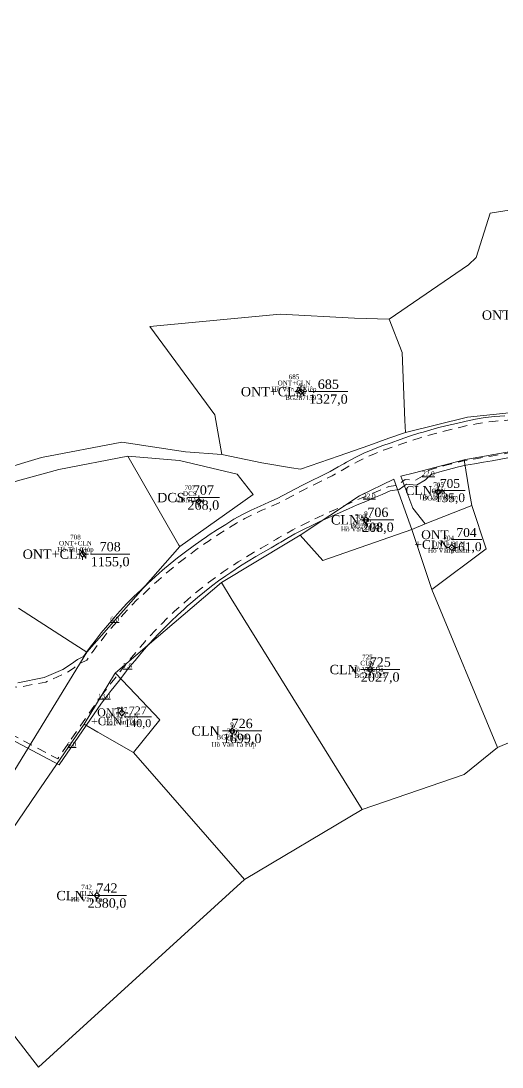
# Model space of a CAD drawing. Header units: metres. Extents: x 542180 to 550635, y 1840441 to 1846931.
# Drawn here: x 546319.3 to 546422.5, y 1842182.3 to 1842406.5 of the extents above; entities that cross this region are included whole.
import ezdxf
from ezdxf.enums import TextEntityAlignment as Align

# ---------------------------------------------------------------- set-up
doc = ezdxf.new("R2010")
doc.units = ezdxf.units.M
doc.header["$MEASUREMENT"] = 0
doc.linetypes.add('DGN Style 2', pattern=[3.355162, 2.013097, -1.342065])
for name, color, linetype, lineweight in [('Level 10', 7, 'Continuous', 0), ('Level 11', 7, 'Continuous', 0), ('Level 13', 7, 'Continuous', 0), ('Level 15', 7, 'Continuous', 0), ('Level 19', 7, 'Continuous', 0), ('Level 2', 7, 'Continuous', 0), ('Level 30', 7, 'Continuous', 0), ('Level 4', 7, 'Continuous', 0), ('Level 5', 7, 'Continuous', 0), ('Level 6', 7, 'Continuous', 0)]:
    doc.layers.add(name, color=color, linetype=linetype, lineweight=lineweight)
doc.styles.add('Style-Times New Roman', font='times.ttf')

# ---------------------------------------------------------------- blocks, each defined once
blk = doc.blocks.new('CENTRD')
at = {"layer": 'Level 11', "linetype": 'Continuous', "lineweight": 0}
h = blk.add_hatch(color=1, dxfattribs=at)
edge = h.paths.add_edge_path()
edge.add_arc((0, 0), 1.5, 0, 360)
at = {"layer": 'Level 11', "color": 1, "linetype": 'Continuous', "lineweight": 0}
for p, q in [((-6.25, 0), (-12.5, 0)), ((0, 6.25), (-6.25, 0)), ((-6.25, 0), (0, -6.25)), ((0, 12.5), (0, 6.25)), ((6.25, 0), (0, 6.25)), ((0, -6.25), (6.25, 0)), ((12.5, 0), (6.25, 0)), ((0, -6.25), (0, -12.5))]:
    blk.add_line(p, q, dxfattribs=at)
blk = doc.blocks.new('N_THUA_66')
at = {"layer": 'Level 13', "color": 1, "linetype": 'Continuous', "lineweight": 0}
blk.add_line((1.707677, 0), (10.117677, 0), dxfattribs=at)
at = {"layer": 'Level 13', "color": 5, "linetype": 'Continuous', "lineweight": 0, "style": 'Style-Times New Roman'}
blk.add_text('675', height=2, dxfattribs=at).set_placement((5.912677, 1.6), align=Align.MIDDLE_CENTER)
at = {"layer": 'Level 2', "color": 3, "linetype": 'Continuous', "lineweight": 0, "style": 'Style-Times New Roman'}
blk.add_text('ONT+CLN', height=2, dxfattribs=at).set_placement((1.107677, 0), align=Align.MIDDLE_RIGHT)
at = {"layer": 'Level 4', "color": 1, "linetype": 'Continuous', "lineweight": 0, "style": 'Style-Times New Roman'}
blk.add_text('2506,0', height=2, dxfattribs=at).set_placement((5.912677, -1.6), align=Align.MIDDLE_CENTER)
blk = doc.blocks.new('N_THUA_70')
at = {"layer": 'Level 13', "color": 1, "linetype": 'Continuous', "lineweight": 0}
blk.add_line((1.707677, 0), (10.117677, 0), dxfattribs=at)
at = {"layer": 'Level 13', "color": 5, "linetype": 'Continuous', "lineweight": 0, "style": 'Style-Times New Roman'}
blk.add_text('685', height=2, dxfattribs=at).set_placement((5.912677, 1.6), align=Align.MIDDLE_CENTER)
at = {"layer": 'Level 2', "color": 3, "linetype": 'Continuous', "lineweight": 0, "style": 'Style-Times New Roman'}
blk.add_text('ONT+CLN', height=2, dxfattribs=at).set_placement((1.107677, 0), align=Align.MIDDLE_RIGHT)
at = {"layer": 'Level 4', "color": 1, "linetype": 'Continuous', "lineweight": 0, "style": 'Style-Times New Roman'}
blk.add_text('1327,0', height=2, dxfattribs=at).set_placement((5.912677, -1.6), align=Align.MIDDLE_CENTER)
blk = doc.blocks.new('N_THUA_83')
at = {"layer": 'Level 13', "color": 1, "linetype": 'Continuous', "lineweight": 0}
blk.add_line((0.484896, 0), (6.998896, 0), dxfattribs=at)
at = {"layer": 'Level 13', "color": 5, "linetype": 'Continuous', "lineweight": 0, "style": 'Style-Times New Roman'}
blk.add_text('704', height=1.9, dxfattribs=at).set_placement((3.741896, 1.52), align=Align.MIDDLE_CENTER)
at = {"layer": 'Level 2', "color": 3, "linetype": 'Continuous', "lineweight": 0, "style": 'Style-Times New Roman'}
blk.add_text('ONT', height=1.9, dxfattribs=at).set_placement((-0.085104, 0.114), align=Align.RIGHT)
blk.add_text('+CLN', height=1.9, dxfattribs=at).set_placement((-0.085104, -0.114), align=Align.TOP_RIGHT)
at = {"layer": 'Level 4', "color": 1, "linetype": 'Continuous', "lineweight": 0, "style": 'Style-Times New Roman'}
blk.add_text('161,0', height=1.9, dxfattribs=at).set_placement((3.741896, -1.52), align=Align.MIDDLE_CENTER)
blk = doc.blocks.new('N_THUA_84')
at = {"layer": 'Level 13', "color": 1, "linetype": 'Continuous', "lineweight": 0}
blk.add_line((-0.822034, 0), (5.691966, 0), dxfattribs=at)
at = {"layer": 'Level 13', "color": 5, "linetype": 'Continuous', "lineweight": 0, "style": 'Style-Times New Roman'}
blk.add_text('705', height=1.9, dxfattribs=at).set_placement((2.434966, 1.52), align=Align.MIDDLE_CENTER)
at = {"layer": 'Level 2', "color": 3, "linetype": 'Continuous', "lineweight": 0, "style": 'Style-Times New Roman'}
blk.add_text('CLN', height=1.9, dxfattribs=at).set_placement((-1.392034, 0), align=Align.MIDDLE_RIGHT)
at = {"layer": 'Level 4', "color": 1, "linetype": 'Continuous', "lineweight": 0, "style": 'Style-Times New Roman'}
blk.add_text('135,0', height=1.9, dxfattribs=at).set_placement((2.434966, -1.52), align=Align.MIDDLE_CENTER)
blk = doc.blocks.new('N_THUA_85')
at = {"layer": 'Level 13', "color": 1, "linetype": 'Continuous', "lineweight": 0}
blk.add_line((-0.873767, 0), (5.982233, 0), dxfattribs=at)
at = {"layer": 'Level 13', "color": 5, "linetype": 'Continuous', "lineweight": 0, "style": 'Style-Times New Roman'}
blk.add_text('706', height=2, dxfattribs=at).set_placement((2.554233, 1.6), align=Align.MIDDLE_CENTER)
at = {"layer": 'Level 2', "color": 3, "linetype": 'Continuous', "lineweight": 0, "style": 'Style-Times New Roman'}
blk.add_text('CLN', height=2, dxfattribs=at).set_placement((-1.473767, 0), align=Align.MIDDLE_RIGHT)
at = {"layer": 'Level 4', "color": 1, "linetype": 'Continuous', "lineweight": 0, "style": 'Style-Times New Roman'}
blk.add_text('208,0', height=2, dxfattribs=at).set_placement((2.554233, -1.6), align=Align.MIDDLE_CENTER)
blk = doc.blocks.new('N_THUA_86')
at = {"layer": 'Level 13', "color": 1, "linetype": 'Continuous', "lineweight": 0}
blk.add_line((-0.678976, 0), (6.177024, 0), dxfattribs=at)
at = {"layer": 'Level 13', "color": 5, "linetype": 'Continuous', "lineweight": 0, "style": 'Style-Times New Roman'}
blk.add_text('707', height=2, dxfattribs=at).set_placement((2.749024, 1.6), align=Align.MIDDLE_CENTER)
at = {"layer": 'Level 2', "color": 3, "linetype": 'Continuous', "lineweight": 0, "style": 'Style-Times New Roman'}
blk.add_text('DCS', height=2, dxfattribs=at).set_placement((-1.278976, 0), align=Align.MIDDLE_RIGHT)
at = {"layer": 'Level 4', "color": 1, "linetype": 'Continuous', "lineweight": 0, "style": 'Style-Times New Roman'}
blk.add_text('268,0', height=2, dxfattribs=at).set_placement((2.749024, -1.6), align=Align.MIDDLE_CENTER)
blk = doc.blocks.new('N_THUA_87')
at = {"layer": 'Level 13', "color": 1, "linetype": 'Continuous', "lineweight": 0}
blk.add_line((1.704687, 0), (10.114687, 0), dxfattribs=at)
at = {"layer": 'Level 13', "color": 5, "linetype": 'Continuous', "lineweight": 0, "style": 'Style-Times New Roman'}
blk.add_text('708', height=2, dxfattribs=at).set_placement((5.909687, 1.6), align=Align.MIDDLE_CENTER)
at = {"layer": 'Level 2', "color": 3, "linetype": 'Continuous', "lineweight": 0, "style": 'Style-Times New Roman'}
blk.add_text('ONT+CLN', height=2, dxfattribs=at).set_placement((1.104687, 0), align=Align.MIDDLE_RIGHT)
at = {"layer": 'Level 4', "color": 1, "linetype": 'Continuous', "lineweight": 0, "style": 'Style-Times New Roman'}
blk.add_text('1155,0', height=2, dxfattribs=at).set_placement((5.909687, -1.6), align=Align.MIDDLE_CENTER)
blk = doc.blocks.new('N_THUA_97')
at = {"layer": 'Level 13', "color": 1, "linetype": 'Continuous', "lineweight": 0}
blk.add_line((-2.038576, 0), (6.371424, 0), dxfattribs=at)
at = {"layer": 'Level 13', "color": 5, "linetype": 'Continuous', "lineweight": 0, "style": 'Style-Times New Roman'}
blk.add_text('725', height=2, dxfattribs=at).set_placement((2.166424, 1.6), align=Align.MIDDLE_CENTER)
at = {"layer": 'Level 2', "color": 3, "linetype": 'Continuous', "lineweight": 0, "style": 'Style-Times New Roman'}
blk.add_text('CLN', height=2, dxfattribs=at).set_placement((-2.638576, 0), align=Align.MIDDLE_RIGHT)
at = {"layer": 'Level 4', "color": 1, "linetype": 'Continuous', "lineweight": 0, "style": 'Style-Times New Roman'}
blk.add_text('2027,0', height=2, dxfattribs=at).set_placement((2.166424, -1.6), align=Align.MIDDLE_CENTER)
blk = doc.blocks.new('N_THUA_98')
at = {"layer": 'Level 13', "color": 1, "linetype": 'Continuous', "lineweight": 0}
blk.add_line((-2.042545, 0), (6.367455, 0), dxfattribs=at)
at = {"layer": 'Level 13', "color": 5, "linetype": 'Continuous', "lineweight": 0, "style": 'Style-Times New Roman'}
blk.add_text('726', height=2, dxfattribs=at).set_placement((2.162455, 1.6), align=Align.MIDDLE_CENTER)
at = {"layer": 'Level 2', "color": 3, "linetype": 'Continuous', "lineweight": 0, "style": 'Style-Times New Roman'}
blk.add_text('CLN', height=2, dxfattribs=at).set_placement((-2.642545, 0), align=Align.MIDDLE_RIGHT)
at = {"layer": 'Level 4', "color": 1, "linetype": 'Continuous', "lineweight": 0, "style": 'Style-Times New Roman'}
blk.add_text('1699,0', height=2, dxfattribs=at).set_placement((2.162455, -1.6), align=Align.MIDDLE_CENTER)
blk = doc.blocks.new('N_THUA_99')
at = {"layer": 'Level 13', "color": 1, "linetype": 'Continuous', "lineweight": 0}
blk.add_line((0.444617, 0), (6.272617, 0), dxfattribs=at)
at = {"layer": 'Level 13', "color": 5, "linetype": 'Continuous', "lineweight": 0, "style": 'Style-Times New Roman'}
blk.add_text('727', height=1.7, dxfattribs=at).set_placement((3.358617, 1.36), align=Align.MIDDLE_CENTER)
at = {"layer": 'Level 2', "color": 3, "linetype": 'Continuous', "lineweight": 0, "style": 'Style-Times New Roman'}
blk.add_text('ONT', height=1.7, dxfattribs=at).set_placement((-0.065383, 0.102), align=Align.RIGHT)
blk.add_text('+CLN', height=1.7, dxfattribs=at).set_placement((-0.065383, -0.102), align=Align.TOP_RIGHT)
at = {"layer": 'Level 4', "color": 1, "linetype": 'Continuous', "lineweight": 0, "style": 'Style-Times New Roman'}
blk.add_text('140,0', height=1.7, dxfattribs=at).set_placement((3.358617, -1.36), align=Align.MIDDLE_CENTER)
blk = doc.blocks.new('N_THUA_102')
at = {"layer": 'Level 13', "color": 1, "linetype": 'Continuous', "lineweight": 0}
blk.add_line((-2.047505, 0), (6.362495, 0), dxfattribs=at)
at = {"layer": 'Level 13', "color": 5, "linetype": 'Continuous', "lineweight": 0, "style": 'Style-Times New Roman'}
blk.add_text('742', height=2, dxfattribs=at).set_placement((2.157495, 1.6), align=Align.MIDDLE_CENTER)
at = {"layer": 'Level 2', "color": 3, "linetype": 'Continuous', "lineweight": 0, "style": 'Style-Times New Roman'}
blk.add_text('CLN', height=2, dxfattribs=at).set_placement((-2.647505, 0), align=Align.MIDDLE_RIGHT)
at = {"layer": 'Level 4', "color": 1, "linetype": 'Continuous', "lineweight": 0, "style": 'Style-Times New Roman'}
blk.add_text('2380,0', height=2, dxfattribs=at).set_placement((2.157495, -1.6), align=Align.MIDDLE_CENTER)

msp = doc.modelspace()

# ---------------------------------------------------------------- linework, layer by layer
at = {"layer": 'Level 10', "color": 7, "lineweight": 0}
for p, q in [((546406.06, 1842298.69), (546416.01, 1842302.62)), ((546403.17, 1842297.53), (546406.06, 1842298.69)), ((546403.17, 1842297.53), (546407.44, 1842284.67)), ((546333.48, 1842271.21), (546353.42, 1842293.87)), ((546407.44, 1842284.67), (546421.53, 1842250.77)), ((546343.46, 1842249.72), (546367.32, 1842222.53)), ((546367.32, 1842222.53), (546392.51, 1842237.48))]:
    msp.add_line(p, q, dxfattribs=at)
at = {"layer": 'Level 10', "color": 7, "lineweight": 0, "flags": 128}
for points in [[(546398.3, 1842342.58), (546415.31, 1842354.21), (546416.97, 1842355.77), (546419.99, 1842365.29), (546428.09, 1842366.57), (546429.81, 1842366.82), (546430.37, 1842368.58), (546431.86, 1842368.36), (546435.97, 1842364.94), (546436.5513, 1842364.8417), (546440.11, 1842364.24), (546441.41, 1842364.73), (546444.58, 1842362.1), (546448.89, 1842358.97), (546452.41, 1842357.41), (546456.29, 1842356.4), (546458.27, 1842355), (546462.67, 1842343.04), (546465.5, 1842342.75), (546476.31, 1842347.16), (546478, 1842346.98), (546481.01, 1842341.52), (546484.29, 1842337.47)], [(546362.42, 1842313.56), (546360.96, 1842322.07), (546346.99, 1842340.98), (546374.95, 1842343.67), (546390.89, 1842342.8), (546398.3, 1842342.58)], [(546398.3, 1842342.58), (546401.07, 1842335.43), (546401.69, 1842320.8718), (546401.8, 1842318.29)], [(546401.8, 1842318.29), (546415.09, 1842321.54), (546424.05, 1842322.53), (546445.5, 1842325.27), (546471.422, 1842328.7284), (546485.75, 1842330.64), (546488, 1842332.89)], [(546362.42, 1842313.56), (546371.01, 1842311.8), (546377.3866, 1842310.7308), (546379.3, 1842310.41), (546387.56, 1842313.28), (546393.93, 1842315.5), (546398.27, 1842317.04), (546401.8, 1842318.29)], [(546305.4, 1842307.41), (546323.73, 1842312.93), (546341, 1842316.2), (546354.67, 1842314.16), (546362.42, 1842313.56)], [(546414.43, 1842312.44), (546415.08, 1842312.56), (546432.45, 1842315.61), (546454.45, 1842316.93)], [(546307.08, 1842304.77), (546327.49, 1842310.38), (546342.31, 1842313.23)], [(546342.31, 1842313.23), (546353.38, 1842312.26), (546365.72, 1842309.33), (546368.8467, 1842305.3805), (546369.14, 1842305.01), (546353.42, 1842293.87)], [(546342.31, 1842313.23), (546353.2478, 1842294.1701), (546353.42, 1842293.87)], [(546406.06, 1842298.69), (546403.42, 1842302.07), (546400.79, 1842308.9), (546403.73, 1842309.66), (546414.43, 1842312.44)], [(546414.43, 1842312.44), (546415.5, 1842305.82), (546416.01, 1842302.62)], [(546379.24, 1842296.29), (546391.96, 1842304.69), (546399.35, 1842308.32), (546403.17, 1842297.53)], [(546407.44, 1842284.67), (546419.09, 1842293.36), (546416.01, 1842302.62)], [(546379.24, 1842296.29), (546384.1, 1842290.85), (546403.17, 1842297.53)], [(546362.33, 1842286.14), (546376.72, 1842294.78), (546379.24, 1842296.29)], [(546339.58, 1842266.74), (546340.11, 1842267.19), (546362.33, 1842286.14)], [(546362.33, 1842286.14), (546364.43, 1842282.75), (546392.51, 1842237.48)], [(546318.84, 1842280.64), (546330.8835, 1842272.8825), (546333.48, 1842271.21)], [(546312.44, 1842236.92), (546316.45, 1842243.46), (546333.48, 1842271.21)], [(546421.53, 1842250.77), (546441.07, 1842259.06), (546451.15, 1842266.61), (546457.08, 1842272.18)], [(546332.88, 1842255.82), (546339.45, 1842266.53), (546339.58, 1842266.74)], [(546343.46, 1842249.72), (546349.11, 1842256.73), (546343.9, 1842262.2), (546339.62, 1842266.7), (546339.58, 1842266.74)], [(546304.11, 1842213.68), (546322.75, 1842240.98), (546332.88, 1842255.82)], [(546332.88, 1842255.82), (546335.85, 1842254.11), (546343.46, 1842249.72)], [(546392.51, 1842237.48), (546414.42, 1842244.98), (546421.53, 1842250.77)], [(546304.11, 1842213.68), (546314.83, 1842192.96), (546323.12, 1842182.31), (546367.32, 1842222.53)]]:
    msp.add_lwpolyline(points, dxfattribs=at)
at = {"layer": 'Level 30', "color": 5, "linetype": 'Continuous', "lineweight": 0, "flags": 128}
for points in [[(546318.6622, 1842264.6769), (546324.3683, 1842265.779), (546328.3042, 1842267.5076), (546330.2221, 1842268.7057), (546331.4673, 1842269.6374), (546332.8036, 1842270.2906), (546333.9984, 1842272.0099), (546335.2682, 1842273.6745), (546336.5501, 1842275.3303), (546337.8859, 1842276.9431), (546339.2537, 1842278.5289), (546339.9919, 1842279.3587), (546340.6529, 1842280.087), (546342.083, 1842281.6168), (546343.5433, 1842283.1177), (546345.0841, 1842284.5368), (546346.6023, 1842285.9771), (546348.149, 1842287.3868), (546348.8918, 1842288.044), (546349.7235, 1842288.7652), (546351.3254, 1842290.1119), (546352.9538, 1842291.4263), (546354.6249, 1842292.6858), (546356.3042, 1842293.9336), (546358.008, 1842295.1477), (546359.1543, 1842295.936), (546359.7358, 1842296.3274), (546361.4869, 1842297.4723), (546363.2605, 1842298.582), (546365.0383, 1842299.6861), (546366.8555, 1842300.7244), (546368.7199, 1842301.6756), (546370.6277, 1842302.5378), (546372.4868, 1842303.342), (546374.3264, 1842304.135), (546379.5808, 1842306.926), (546385.6511, 1842309.9105), (546387.3884, 1842310.9079), (546388.5739, 1842311.5885), (546389.1526, 1842311.9164), (546390.9893, 1842312.9253), (546392.8743, 1842313.8389), (546394.7972, 1842314.6694), (546396.7363, 1842315.4614), (546398.7371, 1842316.0908), (546400.7038, 1842316.8037), (546402.6844, 1842317.4771), (546404.6781, 1842318.1107), (546405.6118, 1842318.3924), (546405.6118, 1842318.3925), (546408.7015, 1842319.2578), (546410.7296, 1842319.7707), (546412.7676, 1842320.243), (546414.8018, 1842320.7379), (546416.8583, 1842321.1286), (546418.9222, 1842321.478), (546421.0005, 1842321.7295), (546423.089, 1842321.8825)], [(546309.0207, 1842256.8645), (546327.5665, 1842247.0642), (546336.6564, 1842260.2854), (546337.8731, 1842261.8769), (546338.7223, 1842262.9875), (546340.2667, 1842264.9432), (546341.435, 1842266.4531), (546342.5923, 1842267.97), (546343.8218, 1842269.4293), (546345.0382, 1842270.8978), (546346.2836, 1842272.3418), (546346.9558, 1842273.0974), (546348.8598, 1842275.1535), (546350.1896, 1842276.5202), (546351.5376, 1842277.8692), (546352.9211, 1842279.1818), (546354.3307, 1842280.4664), (546355.0076, 1842281.0654), (546355.7656, 1842281.7226), (546357.2254, 1842282.9499), (546358.7094, 1842284.1477), (546360.2028, 1842285.3344), (546361.7339, 1842286.4722), (546363.2875, 1842287.5791), (546364.3327, 1842288.2979), (546366.4594, 1842289.6987), (546368.0766, 1842290.7105), (546369.716, 1842291.6856), (546371.3723, 1842292.6319), (546373.0202, 1842293.5953), (546374.6623, 1842294.577), (546375.0762, 1842294.8175), (546376.3792, 1842295.5655), (546378.1165, 1842296.5629), (546383.449, 1842299.198), (546389.6272, 1842301.9668), (546391.4668, 1842302.7598), (546392.7221, 1842303.3009), (546393.2802, 1842303.5375), (546395.0454, 1842304.2585), (546396.7964, 1842305.0024), (546398.5417, 1842305.7563), (546400.4726, 1842306.0448), (546402.0599, 1842307.2017), (546404.147, 1842306.9991), (546406.0937, 1842308.1611), (546407.3684, 1842309.3433), (546408.2202, 1842309.6003), (546409.1985, 1842309.8849), (546411.039, 1842310.3898), (546412.8893, 1842310.8577), (546414.7486, 1842311.2886), (546416.6375, 1842311.5751), (546418.5104, 1842311.9309), (546420.39, 1842312.2492), (546422.2678, 1842312.5864), (546424.1463, 1842312.9428)]]:
    msp.add_lwpolyline(points, dxfattribs=at)
at = {"layer": 'Level 6', "color": 2, "linetype": 'DGN Style 2', "lineweight": 0, "flags": 128}
for points in [[(545618.642674, 1843477.265425), (545621.848941, 1843475.498881), (545623.703796, 1843474.394831), (545625.52084, 1843473.229524), (545627.034637, 1843472.185962), (545627.843, 1843469.728025), (545629.633713, 1843468.137447), (545631.162772, 1843466.685025), (545631.904936, 1843465.943647), (545635.516133, 1843462.248905), (545647.556328, 1843456.087542), (545649.8765, 1843455.490224), (545651.175449, 1843455.22229), (545652.181733, 1843454.964646), (545654.628525, 1843454.436126), (545656.854513, 1843453.805612), (545658.637114, 1843452.76696), (545660.257988, 1843451.451467), (545661.767698, 1843449.952763), (545663.22285, 1843448.349373), (545664.65151, 1843446.701384), (545665.382218, 1843445.822855), (545665.980522, 1843445.047698), (545667.166196, 1843443.269623), (545668.219698, 1843441.384036), (545669.188384, 1843439.417907), (545670.118045, 1843437.372752), (545671.296666, 1843435.136906), (545672.621998, 1843434.41344), (545667.12576, 1843428.318714), (545668.667022, 1843425.961095), (545670.095971, 1843423.69719), (545675.063025, 1843424.285034), (545675.803436, 1843423.024328), (545677.857877, 1843419.325718), (545678.836683, 1843417.459338), (545679.78729, 1843415.574004), (545680.740477, 1843413.606066), (545681.921377, 1843411.823599), (545682.746508, 1843409.970978), (545683.514119, 1843408.028002), (545684.372529, 1843405.533676), (545685.471463, 1843402.194457), (545691.246819, 1843386.414832), (545699.890188, 1843360.978991), (545710.75028, 1843336.138501), (545720.189572, 1843310.156273), (545731.50816, 1843284.346094), (545740.586082, 1843261.765839), (545752.648844, 1843235.758984), (545759.792015, 1843217.88376), (545765.398014, 1843200.745783), (545773.9136, 1843169.373981), (545778.148731, 1843150.689814), (545778.918729, 1843148.470717), (545780.100121, 1843145.200054), (545781.310144, 1843141.658516), (545781.889308, 1843140.068144), (545781.843218, 1843138.027351), (545783.327725, 1843134.337917), (545784.072466, 1843132.589103), (545785.623255, 1843129.140291), (545786.437222, 1843127.422614), (545788.123257, 1843124.041503), (545789.859073, 1843120.673298), (545791.732146, 1843117.370624), (545793.884281, 1843113.811447), (545795.731242, 1843110.933337), (545797.836973, 1843107.828233), (545798.831212, 1843106.201352), (545801.099904, 1843103.128049), (545802.258564, 1843101.622448), (545803.437102, 1843100.132478), (545805.847045, 1843097.207965), (545808.334167, 1843094.34865), (545809.837202, 1843092.689022), (545812.176834, 1843092.290329), (545813.242295, 1843091.175053), (545817.185095, 1843087.201929), (545818.813221, 1843085.528388), (545821.322426, 1843083.007507), (545839.748459, 1843067.736314), (545855.821147, 1843051.608287), (545872.423025, 1843036.38324), (545886.288564, 1843022.588542), (545914.61928, 1842994.853342), (545924.111271, 1842985.19692), (545937.332059, 1842971.055716), (545959.452226, 1842963.914487), (545971.186513, 1842943.467468), (545985.006418, 1842925.525806), (545999.135454, 1842912.989104), (546006.127828, 1842902.684812), (546009.396712, 1842900.022248), (546011.03374, 1842898.613037), (546012.662747, 1842897.113964), (546013.745077, 1842895.95727), (546012.032361, 1842891.832815), (546013.477035, 1842889.882026), (546014.857766, 1842888.431689), (546016.286409, 1842886.170397), (546016.930299, 1842885.201152), (546018.033234, 1842882.591568), (546019.223289, 1842880.260293), (546022.472865, 1842879.409094), (546023.14905, 1842877.833208), (546023.944637, 1842875.793961), (546024.505099, 1842874.222213), (546025.356082, 1842871.558556), (546027.158602, 1842867.863804), (546025.629937, 1842865.109992), (546027.966855, 1842862.688421), (546029.45393, 1842860.830618), (546029.790586, 1842859.64453), (546029.915774, 1842858.92618), (546030.123623, 1842856.597422), (546030.740064, 1842854.309875), (546030.963993, 1842852.192436), (546030.67973, 1842849.992067), (546030.42911, 1842847.680449), (546030.185551, 1842845.259737), (546030.377028, 1842843.936271), (546030.540868, 1842843.030368), (546030.353553, 1842841.352298), (546029.525566, 1842839.591494), (546026.814291, 1842833.502405), (546022.459158, 1842827.651417), (546022.927781, 1842825.273825), (546022.597267, 1842819.902482), (546022.574569, 1842819.427593), (546022.538854, 1842817.608592), (546022.584557, 1842815.784169), (546022.992678, 1842810.454565), (546023.293095, 1842808.115414), (546026.22437, 1842806.866035), (546026.471642, 1842805.742389), (546026.907212, 1842804.111747), (546027.414892, 1842802.501919), (546027.993631, 1842800.916371), (546028.642101, 1842799.358152), (546029.357683, 1842797.833523), (546030.261604, 1842796.110841), (546031.94062, 1842795.084378), (546032.890067, 1842793.998697), (546035.476699, 1842790.772401), (546033.603867, 1842786.705793), (546035.257102, 1842784.895068), (546036.502488, 1842783.587397), (546037.796674, 1842782.278258), (546039.20443, 1842781.036556), (546040.703062, 1842779.924186), (546042.253401, 1842778.879922), (546042.671749, 1842778.646598), (546043.937043, 1842777.892802), (546045.588153, 1842776.849625), (546047.115553, 1842775.724947), (546048.741431, 1842774.065641), (546058.040052, 1842772.510371), (546061.578712, 1842770.708803), (546063.402661, 1842769.685493), (546065.172642, 1842768.548519), (546068.22662, 1842766.525762), (546067.74857, 1842762.340475), (546069.861619, 1842760.730833), (546071.579871, 1842759.527895), (546076.629756, 1842756.057959), (546076.68123, 1842756.013891), (546078.317682, 1842754.771364), (546081.21009, 1842751.840197), (546082.751445, 1842750.362878), (546084.388488, 1842748.975613), (546087.673318, 1842746.260703), (546090.912863, 1842743.475203), (546092.396249, 1842742.034679), (546093.688779, 1842740.447452), (546094.890935, 1842738.757072), (546095.991913, 1842737.002762), (546097.979414, 1842733.268461), (546099.702373, 1842729.928082), (546099.939441, 1842729.470007), (546101.013168, 1842727.589052), (546102.118206, 1842725.789504), (546103.029978, 1842723.965194), (546103.742045, 1842722.089491), (546104.157665, 1842720.091047), (546104.433269, 1842717.595754), (546106.088684, 1842716.002053), (546106.172839, 1842711.850077), (546107.275103, 1842707.694641), (546107.797791, 1842705.15469), (546108.0861, 1842703.637057), (546108.721675, 1842701.488593), (546114.758017, 1842693.71733), (546125.471855, 1842683.714344), (546126.897743, 1842678.286038), (546127.828465, 1842676.412644), (546129.449651, 1842671.894293), (546129.78069, 1842671.13549), (546130.351749, 1842669.935566), (546130.969668, 1842668.763501), (546131.599403, 1842667.679224), (546132.362919, 1842666.060612), (546129.509618, 1842663.008962), (546130.607274, 1842661.130439), (546131.388619, 1842659.908135), (546132.218302, 1842658.718011), (546133.093823, 1842657.56342), (546133.6165, 1842656.924065), (546133.6165, 1842656.901258), (546134.981839, 1842655.361152), (546135.99175, 1842654.317162), (546137.041186, 1842653.315648), (546138.130022, 1842652.356797), (546138.676946, 1842651.912706), (546136.644029, 1842646.629227), (546138.626033, 1842645.267524), (546139.933669, 1842644.32742), (546141.258614, 1842643.333183), (546142.654439, 1842642.371658), (546144.088556, 1842641.467355), (546144.46853, 1842641.241025), (546151.150781, 1842637.488569), (546169.144536, 1842632.2067), (546182.2588, 1842621.612125), (546192.330935, 1842617.290382), (546196.549249, 1842615.928186), (546200.444498, 1842615.293028), (546204.08339, 1842614.939118), (546206.484139, 1842614.326127), (546208.021707, 1842612.989858), (546210.85956, 1842611.737091), (546211.804315, 1842611.67664), (546213.290236, 1842610.668869), (546214.572263, 1842609.910339), (546215.53083, 1842609.15657), (546216.022909, 1842608.721981), (546216.990882, 1842607.570281), (546218.399889, 1842605.665197), (546219.916785, 1842603.79892), (546220.976929, 1842602.693591), (546221.196031, 1842602.220447), (546222.164338, 1842599.996411), (546223.164558, 1842597.92176), (546223.929894, 1842595.59939), (546225.120491, 1842593.669323), (546225.880231, 1842591.558055), (546226.404239, 1842590.43712), (546226.973406, 1842589.561872), (546227.922464, 1842587.920591), (546228.633001, 1842586.076579), (546231.85677, 1842578.697031), (546237.23877, 1842568.867792), (546237.513995, 1842567.383828), (546237.557756, 1842566.901719), (546238.11192, 1842564.568923), (546239.249323, 1842562.686402), (546240.422967, 1842560.501621), (546243.449313, 1842559.718737), (546244.168675, 1842558.240848), (546245.047683, 1842556.339105), (546245.888565, 1842554.420102), (546246.690904, 1842552.484781), (546247.454312, 1842550.533816), (546248.179147, 1842548.566392), (546249.565051, 1842544.600113), (546250.167125, 1842542.604365), (546250.732234, 1842540.585822), (546251.256929, 1842538.556382), (546251.740909, 1842536.51675), (546252.127318, 1842534.730007), (546251.348749, 1842532.452877), (546251.751304, 1842530.149221), (546252.067056, 1842528.101391), (546252.341802, 1842526.047727), (546252.575349, 1842523.98899), (546252.767791, 1842521.926003), (546252.899261, 1842520.127324), (546251.821067, 1842518.005822), (546251.900765, 1842515.590555), (546252.358678, 1842513.500723), (546252.628808, 1842510.150369), (546252.652042, 1842508.830296), (546252.637857, 1842506.678653), (546252.811487, 1842502.669034), (546252.925979, 1842494.03286), (546252.838729, 1842466.566417), (546252.27709, 1842435.805961), (546250.507977, 1842408.486542), (546248.113013, 1842390.910025), (546247.858459, 1842381.400931), (546248.467707, 1842374.840128), (546247.874797, 1842373.356714), (546247.011228, 1842370.986382), (546247.003351, 1842370.077239), (546247.016598, 1842368.913852), (546247.111878, 1842367.093996), (546247.311182, 1842365.154602), (546248.041976, 1842363.436955), (546248.319712, 1842361.810362), (546248.701719, 1842360.05948), (546249.171405, 1842358.327834), (546249.726882, 1842356.6218), (546250.363626, 1842354.954582), (546251.048655, 1842353.314808), (546251.791687, 1842351.687239), (546252.618311, 1842350.086837), (546253.521372, 1842348.534363), (546253.765231, 1842348.14379), (546257.831389, 1842341.785836), (546261.85196, 1842336.427292), (546263.115146, 1842334.842092), (546264.386821, 1842333.18724), (546265.562418, 1842331.491255), (546266.717446, 1842329.575393), (546268.368815, 1842328.095028), (546269.299167, 1842326.380507), (546270.264428, 1842324.501433), (546271.186809, 1842322.601273), (546272.112858, 1842320.574872), (546272.901431, 1842318.740308), (546273.692869, 1842316.781306), (546274.439662, 1842314.805194), (546275.068147, 1842313.020838), (546274.797424, 1842310.720336), (546275.447084, 1842308.569409), (546275.747739, 1842306.515844), (546276.492091, 1842304.434184), (546276.689335, 1842303.855648), (546277.17523, 1842302.534214), (546277.841225, 1842300.872965), (546278.529112, 1842299.204387), (546279.074068, 1842297.654938), (546279.160271, 1842295.69252), (546279.962614, 1842293.820275), (546280.756569, 1842292.125968), (546281.607586, 1842290.457163), (546282.751268, 1842288.408507), (546283.47187, 1842287.213095), (546284.514598, 1842285.591785), (546285.757204, 1842284.180681), (546286.832237, 1842282.731368), (546287.867182, 1842281.424428), (546289.322903, 1842279.70696), (546291.10883, 1842278.828607), (546292.259691, 1842277.645405), (546293.585909, 1842276.369905), (546294.953798, 1842275.139304), (546296.36203, 1842273.955032), (546297.808929, 1842272.818351), (546299.123371, 1842271.854733), (546300.191557, 1842270.135135), (546301.945983, 1842269.020764), (546303.507445, 1842268.100396), (546305.007253, 1842267.057214), (546306.592733, 1842266.032065), (546308.448779, 1842264.919131), (546310.283708, 1842264.695698), (546311.734568, 1842264.553885), (546318.69446, 1842263.664649), (546324.667888, 1842264.818382), (546328.772607, 1842266.621125), (546330.78755, 1842267.879848), (546331.991024, 1842268.780327), (546333.476382, 1842269.506389), (546334.806927, 1842271.421024), (546336.061112, 1842273.065154), (546337.330746, 1842274.70511), (546338.649667, 1842276.29753), (546340.005933, 1842277.869959), (546340.735735, 1842278.690318), (546341.388441, 1842279.40948), (546342.806694, 1842280.926607), (546344.240921, 1842282.400709), (546345.766992, 1842283.806244), (546347.283301, 1842285.244749), (546348.817162, 1842286.642748), (546349.550701, 1842287.291754), (546350.372856, 1842288.004677), (546351.96126, 1842289.340031), (546353.56896, 1842290.637722), (546355.224062, 1842291.885165), (546356.89263, 1842293.12499), (546358.581518, 1842294.328464), (546359.716823, 1842295.109203), (546360.288632, 1842295.49408), (546362.025776, 1842296.629856), (546363.789499, 1842297.733376), (546365.550315, 1842298.826928), (546367.331048, 1842299.844392), (546369.153288, 1842300.774082), (546371.032152, 1842301.623205), (546372.88324, 1842302.423939), (546374.759596, 1842303.232783), (546380.03607, 1842306.035509), (546386.121136, 1842309.027268), (546389.069338, 1842310.719852), (546389.639834, 1842311.043104), (546391.448394, 1842312.036546), (546393.290819, 1842312.929511), (546395.184545, 1842313.747411), (546397.07598, 1842314.519943), (546399.05768, 1842315.143335), (546401.035177, 1842315.860149), (546402.996819, 1842316.527103), (546404.973975, 1842317.155445), (546405.895711, 1842317.433536), (546408.958972, 1842318.291431), (546410.965094, 1842318.798773), (546412.998686, 1842319.270051), (546415.013456, 1842319.760224), (546417.035098, 1842320.144302), (546419.065806, 1842320.488083), (546421.097153, 1842320.733901), (546423.15583, 1842320.884716), (546423.669309, 1842320.915887), (546427.199727, 1842321.112565), (546443.37482, 1842323.078337), (546461.725263, 1842325.19513), (546478.798713, 1842327.268113), (546482.773198, 1842328.125192), (546482.97152, 1842328.168001), (546484.856271, 1842328.529945), (546486.963976, 1842328.865583), (546489.010811, 1842329.047221), (546491.129126, 1842328.832901), (546493.320515, 1842328.758931), (546495.458276, 1842328.615363), (546497.589905, 1842328.400704), (546499.713256, 1842328.11505), (546501.825986, 1842327.758793), (546503.925617, 1842327.332328), (546506.009783, 1842326.83615), (546508.076329, 1842326.270747), (546510.122893, 1842325.636808), (546512.147182, 1842324.935033), (546514.146975, 1842324.166093), (546516.119989, 1842323.33108), (546518.0224, 1842322.45002), (546519.804837, 1842321.335347), (546521.579376, 1842320.140879), (546526.514424, 1842316.538098), (546550.373957, 1842300.49919), (546562.594205, 1842291.190093), (546574.412677, 1842282.039842), (546578.192397, 1842280.024544), (546579.776619, 1842279.235688), (546581.466172, 1842278.462813), (546583.064134, 1842277.662079), (546584.457659, 1842276.856059), (546585.735438, 1842275.281905), (546587.606373, 1842274.360361), (546589.422201, 1842273.53991), (546591.108473, 1842273.244141), (546591.553214, 1842272.821873), (546593.051976, 1842272.258425), (546594.577633, 1842271.617936), (546596.570962, 1842271.020871), (546598.538692, 1842271.140343), (546600.198938, 1842270.761462), (546602.026322, 1842270.407968), (546603.474468, 1842270.172402), (546605.71478, 1842269.884122), (546608.041991, 1842269.671605), (546609.984678, 1842271.745265), (546611.310962, 1842271.712891), (546613.101397, 1842271.728882), (546614.7086, 1842271.79427), (546615.20052, 1842271.822623), (546616.961279, 1842273.188266), (546618.729209, 1842274.422877), (546619.881154, 1842275.373095), (546620.950767, 1842275.354081), (546623.203799, 1842273.564329), (546625.332197, 1842274.406362), (546626.947824, 1842274.913407), (546628.606099, 1842275.44143), (546629.452665, 1842275.733858), (546630.399797, 1842276.104881), (546632.227878, 1842276.805874), (546634.02731, 1842277.338723), (546647.179397, 1842278.846131), (546666.702053, 1842286.254999), (546684.7853, 1842290.834963), (546686.719221, 1842291.469194)], [(546337.078663, 1842262.484246), (546335.846651, 1842260.872718), (546327.246744, 1842248.364209), (546309.398116, 1842257.796097), (546304.455721, 1842259.237128), (546303.440287, 1842259.553759), (546301.405551, 1842260.245781), (546299.454515, 1842260.984067), (546297.670539, 1842262.035623), (546295.876683, 1842263.175132), (546292.402941, 1842265.69953), (546290.723389, 1842267.019052), (546289.087201, 1842268.395096), (546287.497687, 1842269.824999), (546285.956821, 1842271.306984), (546284.293284, 1842273.017331), (546281.992412, 1842273.843366), (546280.744094, 1842275.31094), (546279.389727, 1842277.014955), (546278.227264, 1842278.582122), (546277.839443, 1842280.941174), (546276.558423, 1842282.932917), (546275.74053, 1842284.289697), (546274.424423, 1842286.647219), (546273.452339, 1842288.553614), (546272.543387, 1842290.493322), (546271.698597, 1842292.464664), (546270.910454, 1842294.456782), (546270.218078, 1842296.425162), (546269.823035, 1842298.390005), (546269.535405, 1842300.508037), (546269.367046, 1842302.101753), (546269.330567, 1842302.574004), (546269.153002, 1842304.504674), (546269.13288, 1842304.700225), (546268.477815, 1842306.523274), (546267.904633, 1842308.420724), (546266.962923, 1842310.13446), (546266.356838, 1842311.855005), (546265.679041, 1842313.648768), (546264.960865, 1842315.426501), (546264.24424, 1842317.093532), (546263.404397, 1842318.931415), (546262.566869, 1842320.656773), (546261.690625, 1842322.362508), (546260.772029, 1842324.055275), (546258.830124, 1842327.320053), (546256.956383, 1842330.623305), (546255.949797, 1842332.340198), (546252.619153, 1842338.234345), (546247.478561, 1842343.922729), (546247.126439, 1842344.328466), (546245.725763, 1842346.049784), (546244.316079, 1842347.973807), (546242.39065, 1842349.488206), (546241.45712, 1842351.31617), (546240.65561, 1842353.41482), (546239.948, 1842355.587773), (546239.829404, 1842355.992858), (546239.3562, 1842357.77184), (546238.87203, 1842359.990796), (546238.520479, 1842362.288377), (546238.044401, 1842364.477033), (546238.151847, 1842366.660464), (546238.379457, 1842368.933718), (546238.582196, 1842370.358933), (546238.706605, 1842371.064636), (546239.057101, 1842373.051614), (546239.774862, 1842377.121313), (546239.607434, 1842385.945144), (546238.473583, 1842409.009441), (546238.008367, 1842436.42935), (546239.699105, 1842467.115656), (546242.452705, 1842495.135297), (546243.377246, 1842505.896742), (546243.323559, 1842509.460914), (546243.249206, 1842511.785978), (546243.180996, 1842515.494405), (546243.129806, 1842517.044009), (546244.379584, 1842518.997878), (546244.217509, 1842521.214791), (546244.041052, 1842523.107007), (546243.826589, 1842524.997112), (546243.472231, 1842527.573708), (546242.971142, 1842530.55227), (546242.886623, 1842532.478008), (546242.467494, 1842534.41645), (546241.806343, 1842537.144974), (546241.037735, 1842539.946915), (546240.466688, 1842541.839957), (546239.631259, 1842543.570033), (546239.032401, 1842545.30182), (546238.375186, 1842547.085388), (546237.682604, 1842548.8556), (546236.95464, 1842550.611486), (546236.191818, 1842552.352496), (546235.393139, 1842554.0803), (546233.717568, 1842557.478172), (546231.955341, 1842560.812266), (546231.096138, 1842562.493846), (546230.145565, 1842564.280832), (546224.113577, 1842573.912161), (546219.642937, 1842580.506007), (546217.20563, 1842583.734785)], [(546481.652865, 1842320.241715), (546479.603344, 1842320.214997), (546462.471164, 1842318.626741), (546444.117413, 1842316.447124), (546427.931674, 1842314.608912), (546424.445849, 1842314.011279), (546423.966033, 1842313.926438), (546422.086223, 1842313.569789), (546420.21814, 1842313.234334), (546418.333581, 1842312.915194), (546416.469144, 1842312.561002), (546414.560454, 1842312.2715), (546412.653811, 1842311.829628), (546410.784117, 1842311.356824), (546408.926541, 1842310.847239), (546407.9361, 1842310.559108), (546406.85804, 1842310.233842), (546405.490829, 1842308.965844), (546403.916587, 1842308.026167), (546401.778125, 1842308.233753), (546400.082006, 1842306.997541), (546398.26491, 1842306.726045), (546396.402614, 1842305.921607), (546394.660809, 1842305.181613), (546392.895964, 1842304.460758), (546392.329014, 1842304.220407), (546389.224771, 1842302.882279), (546383.022857, 1842300.102852), (546377.645597, 1842297.445633), (546374.576057, 1842295.683447), (546374.154516, 1842295.438507), (546372.511274, 1842294.456124), (546370.871898, 1842293.497708), (546369.212323, 1842292.549536), (546367.555737, 1842291.564214), (546365.919094, 1842290.54025), (546363.774285, 1842289.127522), (546362.714005, 1842288.398351), (546361.145479, 1842287.280817), (546359.593345, 1842286.127386), (546358.084288, 1842284.928244), (546356.589537, 1842283.721767), (546355.116261, 1842282.483137), (546354.348692, 1842281.81764), (546353.662526, 1842281.210441), (546352.240107, 1842279.914159), (546350.839655, 1842278.585475), (546349.477526, 1842277.222336), (546348.134469, 1842275.842011), (546346.215296, 1842273.769526), (546345.531357, 1842273.00073), (546344.274437, 1842271.543373), (546343.054354, 1842270.070427), (546341.811949, 1842268.59581), (546340.642028, 1842267.062368), (546339.478836, 1842265.559069), (546337.932659, 1842263.601119), (546337.078714, 1842262.484313)]]:
    msp.add_lwpolyline(points, dxfattribs=at)

# ---------------------------------------------------------------- block references
at = {"layer": 'Level 11', "color": 1, "linetype": 'Continuous', "lineweight": 0, "xscale": 0.1, "yscale": 0.1, "zscale": 0.1}
for p in [(546379.36, 1842327.04), (546408.81, 1842305.56), (546357.47, 1842303.55), (546393.34, 1842299.58), (546411.73, 1842293.64), (546332.58, 1842292.22), (546394.23, 1842267.5), (546341.02, 1842258.23), (546364.62, 1842254.34), (546335.65, 1842219.06)]:
    msp.add_blockref('CENTRD', p, dxfattribs=at)
at = {"layer": 'Level 2', "color": 3, "linetype": 'Continuous', "lineweight": 0}
for name, p in [('N_THUA_66', (546431.04, 1842343.44)), ('N_THUA_70', (546379.36, 1842327.04)), ('N_THUA_84', (546408.920427, 1842305.842539)), ('N_THUA_86', (546355.721486, 1842304.346213)), ('N_THUA_85', (546393.34, 1842299.58)), ('N_THUA_83', (546411.166598, 1842295.331094)), ('N_THUA_87', (546332.58, 1842292.22)), ('N_THUA_97', (546394.23, 1842267.5)), ('N_THUA_99', (546341.046056, 1842257.364647)), ('N_THUA_98', (546364.62, 1842254.34)), ('N_THUA_102', (546335.65, 1842219.06))]:
    msp.add_blockref(name, p, dxfattribs=at)

# ---------------------------------------------------------------- texts
at = {"layer": 'Level 15', "color": 1, "linetype": 'Continuous', "lineweight": 0, "char_height": 1, "attachment_point": 5, "line_spacing_factor": 0.790495, "style": 'Style-Times New Roman'}
for s, insert in [('685\\PONT+CLN\\PHồ Văn A Xiêp', (546377.912867, 1842328.740488)), ('707\\PDCS\\PUBND xã', (546355.583763, 1842305.169018)), ('705\\PCLN\\PHồ Văn Hưm', (546408.916621, 1842305.756796)), ('706\\PCLN\\PHồ Văn Hưm', (546392.108649, 1842298.893751)), ('708\\PONT+CLN\\PHồ Thị Giúp', (546331.044576, 1842294.40222)), ('704\\PONT+CLN\\PHồ Văn Khâm', (546411.094222, 1842294.360881)), ('725\\PCLN\\PHồ Văn Ba', (546393.660395, 1842268.85659)), ('727\\PONT+CLN\\PHồ Văn Trai', (546341.025424, 1842257.560943)), ('726\\PCLN\\PHồ Văn Ta Pưp', (546365.008973, 1842252.608931)), ('742\\PCLN\\PHồ Văn La', (546333.44049, 1842219.545772))]:
    msp.add_mtext(s, dxfattribs=dict(at, insert=insert))
at = {"layer": 'Level 19', "color": 2, "linetype": 'Continuous', "lineweight": 0, "char_height": 1, "attachment_point": 5, "line_spacing_factor": 0.790495, "style": 'Style-Times New Roman'}
for s, insert in [('9\\P685\\PBG287159', (546379.36, 1842327.04)), ('9\\P685\\PBG287159', (546379.36, 1842327.04)), ('9\\P705\\PBG287079', (546408.81, 1842305.56)), ('9\\P706\\PBG287079', (546393.34, 1842299.58)), ('9\\P725\\PBG287023', (546394.23, 1842267.5)), ('9\\P726\\PBG287133', (546364.62, 1842254.34))]:
    msp.add_mtext(s, dxfattribs=dict(at, insert=insert))
at = {"layer": 'Level 5', "color": 5, "linetype": 'Continuous', "lineweight": 0, "style": 'Style-Times New Roman'}
for s, p in [('%%u22,0%%U', (546406.742287, 1842309.520463)), ('%%u22,0%%U', (546394.065463, 1842304.687965)), ('%%u6,0%%U', (546339.44345, 1842278.292822)), ('%%u7,0%%U', (546342.234742, 1842268.30206)), ('%%u13,0%%U', (546337.210079, 1842261.835738)), ('%%u6,0%%U', (546330.257244, 1842251.476692))]:
    msp.add_text(s, height=1, dxfattribs=at).set_placement(p, align=Align.MIDDLE_CENTER)

doc.saveas('drawing.dxf')
